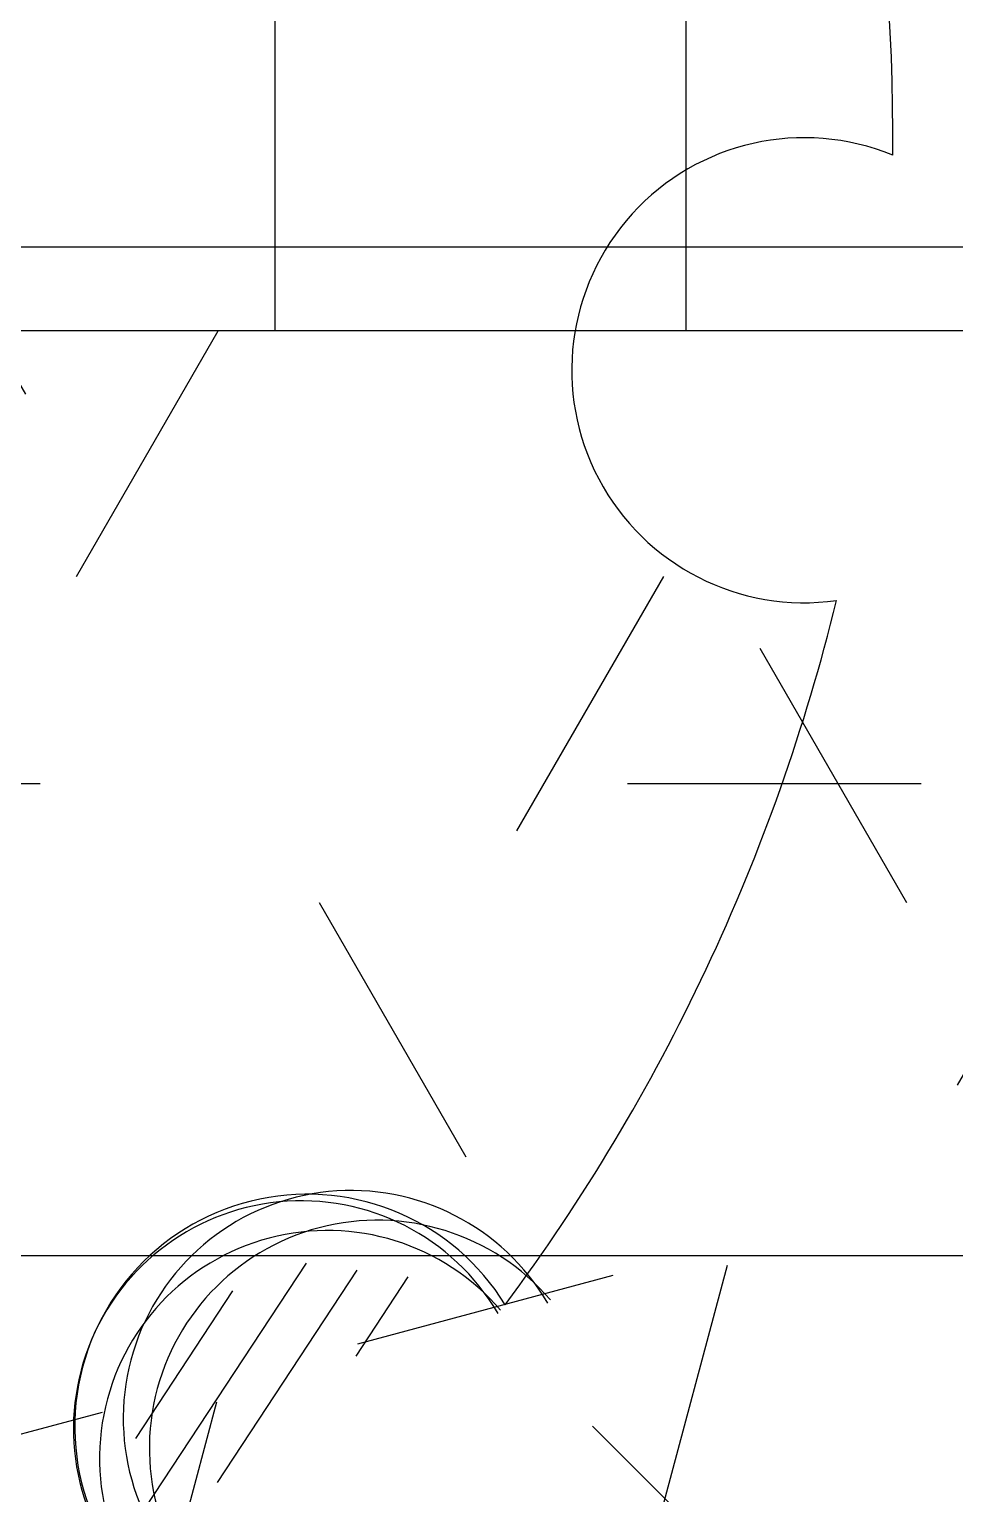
# Model space of a CAD drawing. Extents: x 941299 to 942979, y 2579300 to 2579597.
# Drawn here: x 941880.39 to 941882.891, y 2579401.238 to 2579405.196 of the extents above; entities that cross this region are included whole.
import ezdxf

# ---------------------------------------------------------------- set-up
doc = ezdxf.new("R2010")
doc.units = 0
doc.layers.get('0').update_dxf_attribs({"linetype": 'CONTINUOUS'})
doc.layers.add('fz', color=7, linetype='CONTINUOUS')
doc.layers.add('绿化工程', color=3, linetype='CONTINUOUS')

# ---------------------------------------------------------------- blocks, each defined once
blk = doc.blocks.new('*X93')
at = {"color": 0}
for p, q in [((122540.29696, 22768.30795), (122540.40902, 22768.42001)), ((122540.29955, 22768.3459), (122540.36705, 22768.4134)), ((122540.33799, 22768.31363), (122540.43522, 22768.41086)), ((122540.4251, 22768.36538), (122540.46142, 22768.40171))]:
    blk.add_line(p, q, dxfattribs=at)
blk = doc.blocks.new('dys')
at = {"layer": '绿化工程'}
for centre, radius, start, end in [((0, 0), 5.3048, 359.3736, 22.2438), ((5.0655, -0.6391), 0.6284, 67.6449, 277.9731), ((0, 0), 5.3048, 323.3736, 346.2438), ((3.7063, -3.4998), 0.6159, 30.3532, 226.2937), ((3.7224, -3.4945), 0.6284, 31.6449, 241.9731), ((3.8409, -3.472), 0.6159, 30.3532, 226.2937), ((3.7768, -3.5801), 0.6159, 40.5867, 233.1544), ((3.9115, -3.5523), 0.6159, 40.5867, 233.1544)]:
    blk.add_arc(centre, radius, start, end, dxfattribs=at)
at = {"layer": '绿化工程', "xscale": 4.999999999939511, "yscale": 5, "zscale": 5, "rotation": 11.67087918926173}
blk.add_blockref('*X93', (-577002.1007, -235434.7893), dxfattribs=at)

msp = doc.modelspace()

# ---------------------------------------------------------------- hatches: boundary and pattern name
at = {"layer": '绿化工程'}
h = msp.add_hatch(dxfattribs=at)
h.set_pattern_fill('ANSI37', color=9, scale=0.35, angle=45, style=0)
h.paths.add_polyline_path([(941846.7134, 2579409.38137), (941846.7134, 2579404.38137), (941909.2134, 2579404.38137), (941909.2134, 2579409.38137)])
h = msp.add_hatch(dxfattribs=at)
h.set_pattern_fill('HEX', color=9, scale=0.25, style=0)
h.set_pattern_definition([(0, (0, 0), (0, 1.374815), [0.79375, -1.5875]), (120, (0, 0), (-1.1906247155, -0.6874075), [0.79375, -1.5875]), (60, (0.7937, 0), (-1.1906247155, 0.6874075), [0.79375, -1.5875])])
h.paths.add_polyline_path([(941846.7134, 2579401.88137), (941846.7134, 2579404.38137), (941909.2134, 2579404.38137), (941909.2134, 2579401.88137)])
h = msp.add_hatch(dxfattribs=at)
h.set_pattern_fill('TRIANG', color=9, scale=0.15, angle=75, style=0)
h.set_pattern_definition([(135, (0, 0), (-1.38006631525, -0.36978750163), [0.714375, -0.714375]), (195, (0, 0), (-0.3697877872, -1.3800662387), [0.714375, -0.714375]), (75, (-0.69, -0.1849), (-1.01027852804, 1.0102787371), [0.714375, -0.714375])])
h.paths.add_polyline_path([(941846.7134, 2579399.62137), (941846.7134, 2579401.88137), (941909.2134, 2579401.88137), (941909.2134, 2579399.62137)])

# ---------------------------------------------------------------- linework, layer by layer
at = {"layer": 'fz', "color": 8}
for p, q in [((941784.2134, 2579404.38137), (942084.2134, 2579404.38137)), ((941784.2134, 2579401.88137), (942084.2134, 2579401.88137))]:
    msp.add_line(p, q, dxfattribs=at)

# ---------------------------------------------------------------- block references
at = {"layer": 'fz'}
msp.add_blockref('dys', (941877.41938, 2579404.91349), dxfattribs=at)

doc.saveas('drawing.dxf')
